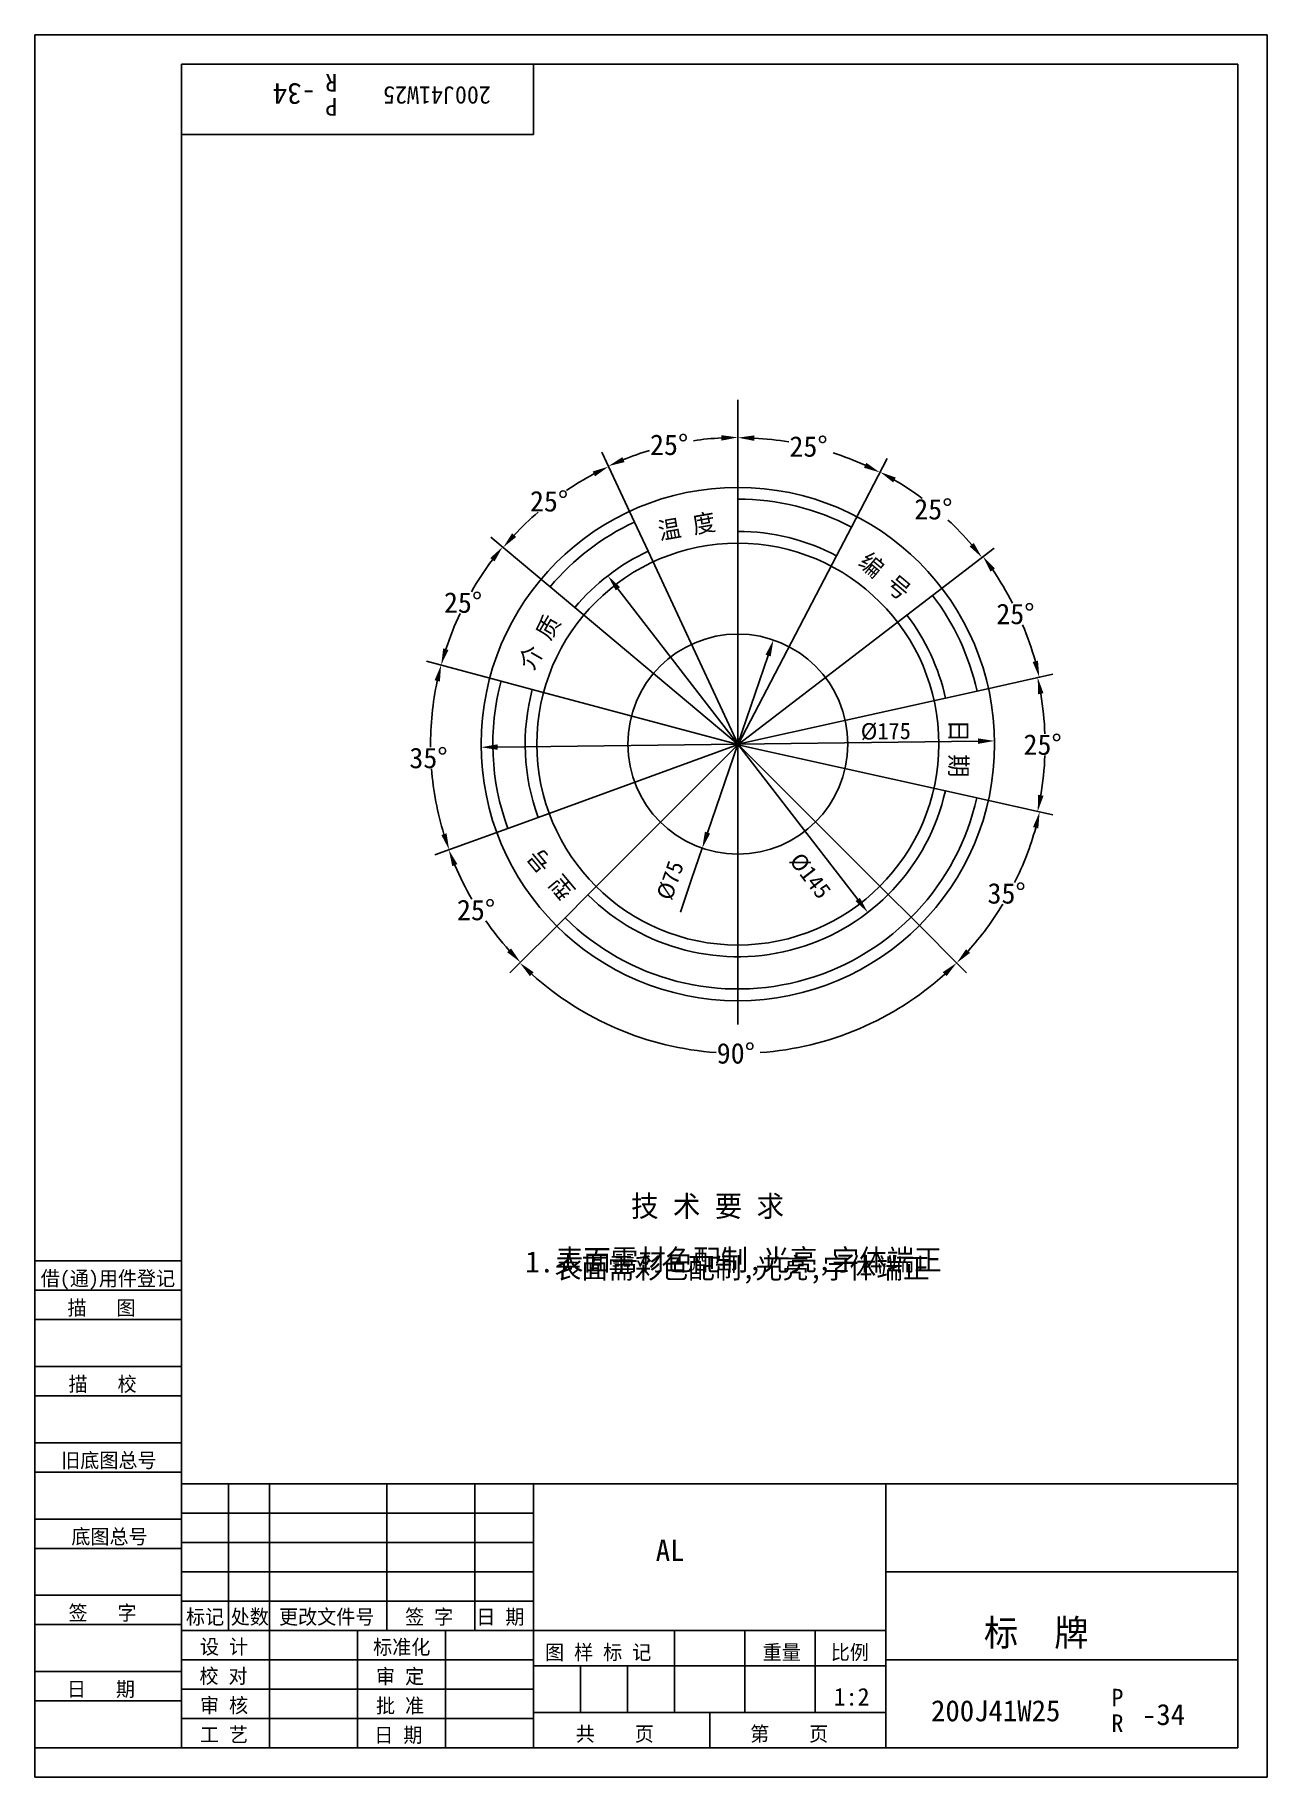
# Model space of a CAD drawing. Header units: metres. Extents: x 0 to 210, y 0 to 297.
import ezdxf

# ---------------------------------------------------------------- set-up
doc = ezdxf.new("R2010")
doc.units = ezdxf.units.M
for name, color, linetype in [('C', 6, 'Continuous'), ('D', 1, 'Continuous'), ('FL', 5, 'Continuous'), ('T', 7, 'Continuous'), ('TL', 4, 'Continuous')]:
    doc.layers.add(name, color=color, linetype=linetype)

# ---------------------------------------------------------------- blocks, each defined once
blk = doc.blocks.new('TUKUN4')
at = {"layer": 'FL'}
for p, q in [((0, 297), (0, 0)), ((210, 297), (0, 297)), ((210, 0), (210, 297)), ((0, 78), (25, 78)), ((0, 70), (25, 70)), ((0, 65), (25, 65)), ((0, 57), (25, 57)), ((0, 52), (25, 52)), ((33, 25), (33, 50)), ((40, 5), (40, 50)), ((60, 25), (60, 50)), ((75, 25), (75, 50)), ((25, 45), (85, 45)), ((0, 44), (25, 44)), ((0, 39), (25, 39)), ((25, 40), (85, 40)), ((25, 35), (85, 35)), ((0, 31), (25, 31)), ((25, 30), (85, 30)), ((0, 26), (25, 26)), ((70, 5), (70, 25)), ((0, 18), (25, 18)), ((25, 20), (85, 20)), ((25, 15), (85, 15)), ((0, 13), (25, 13)), ((25, 10), (85, 10)), ((0, 0), (210, 0))]:
    blk.add_line(p, q, dxfattribs=at)
at = {"layer": 'TL'}
for p, q in [((25, 5), (25, 292)), ((205, 292), (25, 292)), ((85, 292), (85, 280)), ((205, 5), (205, 292)), ((85, 280), (25, 280)), ((0, 88), (25, 88)), ((0, 83), (25, 83)), ((205, 50), (25, 50)), ((85, 5), (85, 50)), ((145, 5), (145, 50)), ((205, 35), (145, 35)), ((145, 25), (25, 25)), ((55, 5), (55, 25)), ((109, 11), (109, 25)), ((121, 11), (121, 25)), ((133, 11), (133, 25)), ((85, 19), (145, 19)), ((93, 11), (93, 19)), ((101, 11), (101, 19)), ((205, 20), (145, 20)), ((145, 11), (85, 11)), ((115, 5), (115, 11)), ((0, 5), (205, 5))]:
    blk.add_line(p, q, dxfattribs=at)
at = {"layer": 'T'}
for s, p in [('借(通)用件登记', (1, 83.76)), ('描   图', (5.56, 78.76)), ('描   校', (5.74, 65.76)), ('旧底图总号', (4.49, 52.76)), ('底图总号', (6.22, 39.76)), ('签   字', (5.74, 26.76)), ('标记', (25.75, 26.07)), ('处数', (33.38, 26.07)), ('更改文件号', (41.61, 26.07)), ('签 字', (63.1, 26.07)), ('日 期', (75.23, 26.07)), ('设 计', (28.14, 20.99)), ('标准化', (57.65, 20.93)), ('图 样 标 记', (86.95, 20.04)), ('重量', (124.03, 20.04)), ('比例', (135.64, 20.04)), ('校 对', (28.05, 15.99)), ('审 定', (58.13, 15.93)), ('日   期', (5.45, 13.76)), ('审 核', (28.14, 10.99)), ('批 准', (58.13, 10.93)), ('共    页', (92.18, 6.13)), ('第    页', (121.9, 6.13)), ('工 艺', (28.14, 5.99)), ('日 期', (57.84, 5.93))]:
    blk.add_text(s, height=2.5, dxfattribs=at).set_placement(p)

msp = doc.modelspace()

# ---------------------------------------------------------------- linework, layer by layer
at = {"layer": 'C'}
for p, q in [((119.8, 234.78), (119.8, 217.85)), ((102.18, 213.95), (96.62, 225.87)), ((139.16, 213.09), (145.26, 224.81)), ((87.81, 202.92), (77.73, 211.38)), ((119.8, 212.35), (119.8, 128.28)), ((119.87, 176.02), (104.51, 208.96)), ((119.87, 176.02), (136.62, 208.21)), ((152.98, 201.43), (163.5, 209.51)), ((119.87, 176.02), (92.02, 199.39)), ((119.87, 176.02), (148.62, 198.08)), ((79.46, 186.85), (66.74, 190.26)), ((160.56, 185.13), (173.49, 188)), ((119.87, 176.02), (84.77, 185.43)), ((119.8, 176.1), (155.19, 183.94)), ((119.87, 176.02), (85.76, 163.61)), ((119.87, 176.02), (94.23, 150.39)), ((119.8, 175.95), (155.16, 168.11)), ((119.87, 176.02), (145.43, 150.46)), ((160.53, 166.92), (173.49, 164.05)), ((80.6, 161.73), (68.18, 157.21)), ((90.35, 146.5), (80.97, 137.13)), ((149.32, 146.57), (158.76, 137.13))]:
    msp.add_line(p, q, dxfattribs=at)
at = {"layer": 'D'}
for p, q in [((99.36, 202.58), (140.23, 149.61)), ((114.64, 161), (124.96, 191.19)), ((160.74, 176.6), (78.85, 175.59)), ((113.73, 158.35), (111.92, 153.06)), ((111.92, 153.06), (110, 147.45))]:
    msp.add_line(p, q, dxfattribs=at)
for centre, radius, start, end in [((119.8, 176.17), 52.2, 106.76, 111.93), ((119.8, 176.17), 52.2, 93.07, 98.31), ((119.8, 175.89), 52.44, 80.44, 86.94), ((119.8, 175.89), 52.44, 65.56, 71.98), ((119.87, 176.02), 52.28, 118.07, 124.05), ((119.87, 176.02), 52.37, 53.24, 59.44), ((119.87, 176.02), 52.28, 130.7, 136.93), ((119.87, 176.02), 52.37, 40.56, 46.96), ((119.87, 176.02), 52.41, 143.06, 150.21), ((120.03, 176.15), 52.39, 27.24, 34.44), ((119.87, 176.02), 52.41, 154.75, 161.94), ((120.03, 176.15), 52.39, 15.56, 22.8), ((119.87, 176.02), 52.43, 168.06, 180.49), ((119.47, 176.02), 52.68, 2, 9.45), ((119.47, 176.02), 52.68, 350.55, 358), ((119.87, 176.02), 52.43, 184.51, 196.94), ((119.98, 175.91), 52.5, 333.52, 344.44), ((119.87, 176.02), 52.49, 203.06, 210.15), ((119.98, 175.91), 52.5, 318.06, 328.93), ((119.87, 176.02), 52.49, 214.91, 221.94), ((119.87, 176.02), 52.64, 228.05, 265.91), ((119.87, 176.02), 52.64, 274.09, 311.95)]:
    msp.add_arc(centre, radius, start, end, dxfattribs=at)
for points in [[(116.98, 228.76), (117.01, 227.83), (119.8, 228.37)], [(122.58, 227.79), (122.61, 228.72), (119.8, 228.33)], [(95.06, 222.57), (95.47, 221.74), (97.77, 223.41)], [(100.49, 224.17), (100.12, 225.02), (97.74, 223.48)], [(141.7, 224.05), (141.29, 223.21), (144.01, 222.4)], [(146.27, 220.71), (146.72, 221.53), (144.05, 222.48)], [(82.02, 211.41), (81.32, 212.03), (79.82, 209.63)], [(77.61, 207.81), (78.34, 207.23), (79.71, 209.71)], [(160.01, 210.37), (159.29, 209.79), (161.41, 207.9)], [(162.86, 205.5), (163.61, 206.05), (161.59, 208.04)], [(98.99, 202.29), (99.73, 202.86), (97.65, 204.79)], [(125.4, 191.04), (124.52, 191.34), (125.86, 193.84)], [(70.48, 192.14), (69.59, 192.41), (69.24, 189.59)], [(170.95, 190.32), (170.04, 190.09), (171.17, 187.49)], [(68.12, 186.98), (69.03, 186.76), (69.23, 189.59)], [(170.97, 184.59), (171.89, 184.77), (170.9, 187.43)], [(78.86, 175.12), (78.84, 176.06), (76.05, 175.56)], [(160.75, 176.14), (160.74, 177.07), (163.54, 176.64)], [(171.89, 167.28), (170.97, 167.46), (170.9, 164.62)], [(170.1, 161.95), (171, 161.72), (171.23, 164.55)], [(70.16, 160.9), (69.27, 160.6), (70.6, 158.09)], [(115.08, 160.85), (114.19, 161.16), (113.73, 158.35)], [(71.13, 155.29), (72, 155.64), (70.54, 158.07)], [(139.86, 149.33), (140.6, 149.9), (141.94, 147.4)], [(81.16, 141.26), (80.48, 140.62), (82.75, 138.9)], [(159.36, 140.5), (158.69, 141.14), (157.1, 138.79)], [(84.36, 136.54), (85, 137.22), (82.65, 138.8)], [(154.73, 137.22), (155.37, 136.54), (157.09, 138.8)]]:
    msp.add_solid(points, dxfattribs=at)
at = {"layer": 'TL'}
for p, q in [((119.8, 212.35), (119.8, 217.85)), ((104.51, 208.96), (102.18, 213.95)), ((136.62, 208.21), (139.16, 213.09)), ((92.02, 199.39), (87.81, 202.92)), ((148.62, 198.08), (152.98, 201.43)), ((84.77, 185.43), (79.46, 186.85)), ((155.19, 183.94), (160.56, 185.13)), ((155.16, 168.11), (160.53, 166.92)), ((85.76, 163.61), (80.6, 161.73)), ((94.23, 150.39), (90.35, 146.5)), ((145.43, 150.46), (149.32, 146.57))]:
    msp.add_line(p, q, dxfattribs=at)
for radius in [43.75, 34.25, 18.75]:
    msp.add_circle((119.8, 176.1), radius, dxfattribs=at)
for radius, start, end in [(41.75, 62.37, 90), (41.75, 114.96, 140.02), (36.25, 62.35, 90), (36.25, 114.95, 140.02), (41.75, 12.5, 37.36), (36.25, 12.5, 37.34), (41.75, 165.07, 200.13), (36.25, 165.08, 200.15), (41.75, 225.14, 347.31), (36.25, 225.16, 347.28)]:
    msp.add_arc((119.8, 176.1), radius, start, end, dxfattribs=at)

# ---------------------------------------------------------------- block references
at = {"layer": 'D'}
msp.add_blockref('TUKUN4', (0, 0), dxfattribs=at)

# ---------------------------------------------------------------- texts
for s, height, rotation, p in [('-34', 3.6, 180, (47.88, 288.74)), ('R', 3, 180, (51.54, 290.32)), ('200J41W25', 3, 180, (77.71, 288.2)), ('P', 3, 180, (51.54, 286.21)), ('温 度', 3, 10, (106.49, 210.9)), ('编 号', 3, 320, (140.15, 206.73)), ('介 质', 3, 60, (84.81, 188.45)), ('%%c175', 2.8, 0.71, (140.76, 176.86)), ('日 期  ', 3, 270, (155.93, 180.3)), ('型 号', 3, 130, (92.23, 151.15)), ('%%c145', 2.8, 307.66, (128.45, 156.19)), ('%%C75', 2.8, 71.12, (108.49, 149.28))]:
    msp.add_text(s, height=height, rotation=rotation, dxfattribs=at).set_placement(p)
for s, height, p in [('25%%d', 3.5, (104.83, 225.38)), ('25%%d', 3.5, (128.59, 225.08)), ('25%%d', 3.5, (84.37, 215.75)), ('25%%d', 3.5, (149.86, 214.39)), ('25%%d', 3.5, (69.71, 198.48)), ('25%%d', 3.5, (163.84, 196.54)), ('35%%d', 3.5, (63.82, 171.99)), ('25%%d', 3.5, (168.48, 174.27)), ('35%%d', 3.5, (162.34, 148.91)), ('25%%d', 3.5, (71.93, 146.07)), ('90%%D', 3.5, (116.2, 121.64)), ('技 术 要 求', 3.6, (101.61, 95.54)), ('技 术 要 求', 3.6, (101.61, 95.54)), ('1.', 3.6, (83.57, 86.04)), ('1.', 3.6, (83.57, 86.04)), ('表面需材色配制,光亮,字体端正', 3.6, (88.79, 86.38)), ('表面需彩色配制,光亮,字体端正', 3.5, (88.57, 85.02)), ('AL', 3.6, (105.81, 36.86)), ('标  牌', 4.5, (161.73, 22.36)), ('1:2', 3, (136.13, 12.2)), ('P', 3, (183.47, 12.06)), ('200J41W25', 3.6, (152.72, 9.52)), ('-34', 3.6, (188.67, 8.88)), ('R', 3, (183.47, 7.7))]:
    msp.add_text(s, height=height, dxfattribs=at).set_placement(p)

doc.saveas('drawing.dxf')
